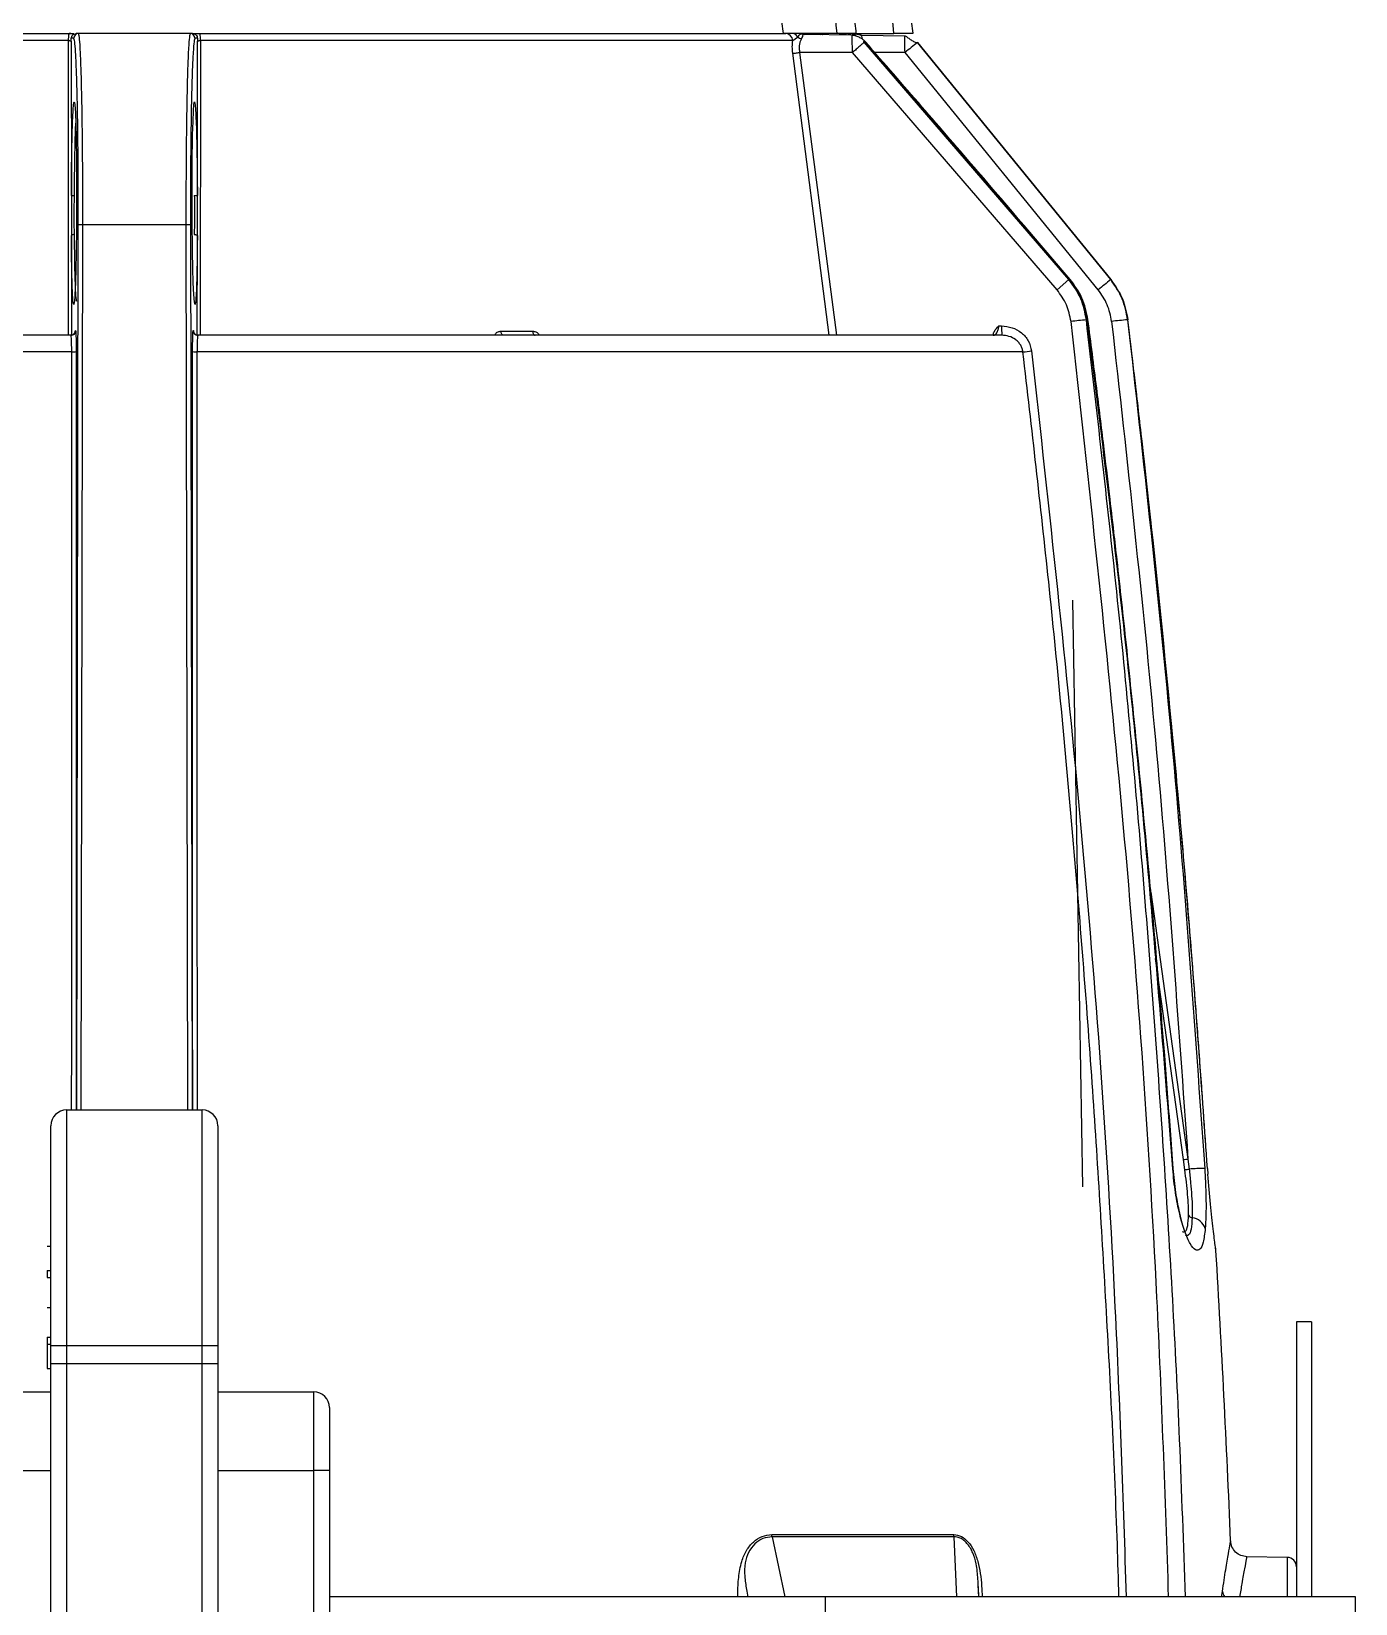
# Model space of a CAD drawing. Extents: x 17.1 to 113.1, y 3.8 to 84.5.
# Drawn here: x 53.63 to 57.85, y 72.86 to 77.86 of the extents above; entities that cross this region are included whole.
import ezdxf

# ---------------------------------------------------------------- set-up
doc = ezdxf.new("R2010")
doc.units = 0
doc.header["$MEASUREMENT"] = 0
doc.layers.add('OBJECT', color=7, linetype='CONTINUOUS')

msp = doc.modelspace()

# ---------------------------------------------------------------- linework, layer by layer
at = {"layer": 'OBJECT'}
for p, q in [((56.0259, 77.8557), (55.7522, 79.9677)), ((51.8936, 77.8557), (53.7673, 77.8557)), ((53.7817, 77.8557), (53.7744, 77.8557)), ((54.1377, 77.8557), (53.7817, 77.8557)), ((54.1451, 77.8557), (54.1377, 77.8557)), ((54.1454, 77.8557), (56.0259, 77.8557)), ((56.1972, 77.8557), (56.0259, 77.8557)), ((56.2496, 77.8504), (56.0936, 77.8531)), ((56.2041, 77.8557), (56.2271, 77.8557)), ((56.245, 77.8557), (56.2514, 77.8557)), ((56.2659, 77.8517), (56.2472, 77.855)), ((56.2609, 77.8557), (56.378, 77.8557)), ((56.2742, 77.85), (56.2658, 77.8518)), ((56.4134, 77.8475), (56.2734, 77.85)), ((53.7496, 77.8338), (51.8637, 77.8338)), ((53.7502, 76.8983), (53.7496, 77.8338)), ((53.7587, 77.8308), (53.7589, 77.8408)), ((53.7587, 77.8308), (53.7591, 77.3409)), ((53.7667, 77.8408), (53.7589, 77.8408)), ((54.1605, 77.8408), (54.1527, 77.8408)), ((54.1604, 77.3409), (54.1607, 77.8308)), ((54.1605, 77.8408), (54.1607, 77.8308)), ((54.1698, 77.8338), (54.1692, 76.8983)), ((56.0558, 77.8338), (54.1698, 77.8338)), ((56.0558, 77.8338), (56.0711, 77.8448)), ((56.9352, 77.0727), (56.2832, 77.828)), ((56.9377, 77.0727), (56.286, 77.8278)), ((56.413, 77.8475), (56.413, 77.8465)), ((56.4135, 77.8475), (56.4134, 77.8475)), ((57.0681, 77.0727), (56.4528, 77.8277)), ((56.4529, 77.8277), (57.0686, 77.0727)), ((56.1722, 76.8957), (56.0559, 77.793)), ((56.2464, 77.7957), (56.0778, 77.7957)), ((56.0778, 77.7957), (56.1946, 76.8957)), ((56.8973, 77.0404), (56.2464, 77.7957)), ((56.4133, 77.7956), (56.3169, 77.7956)), ((57.0284, 77.0406), (56.4133, 77.7956)), ((53.7591, 77.3409), (53.7592, 77.2133)), ((54.1603, 77.2133), (54.1604, 77.3409)), ((53.7592, 77.2133), (53.7594, 76.8961)), ((53.7761, 74.4302), (53.7813, 77.2467)), ((53.7903, 74.4302), (53.7955, 77.2471)), ((54.1239, 77.2471), (53.7955, 77.2471)), ((54.1239, 77.2471), (54.1291, 74.4302)), ((54.1382, 77.2467), (54.1434, 74.4302)), ((54.1601, 76.8961), (54.1603, 77.2133)), ((56.8973, 77.0404), (56.9352, 77.0727)), ((56.9352, 77.0727), (56.9377, 77.0727)), ((57.0686, 77.0727), (57.0681, 77.0727)), ((53.7717, 76.9066), (53.772, 76.9107)), ((53.772, 76.9107), (53.7725, 76.9107)), ((54.1469, 76.9107), (54.1475, 76.9107)), ((55.1273, 76.9089), (55.2278, 76.9089)), ((56.7118, 76.9253), (56.7209, 76.9253)), ((56.9906, 76.945), (56.9936, 76.945)), ((57.1221, 76.945), (57.1229, 76.945)), ((57.123, 76.9451), (57.1229, 76.945)), ((53.7603, 76.8427), (51.1307, 76.8427)), ((56.7888, 76.8427), (54.1591, 76.8427)), ((56.9461, 76.0526), (56.9786, 74.1855)), ((57.1958, 75.1237), (57.3141, 74.2742)), ((57.2996, 74.2724), (57.2105, 74.9126)), ((53.7437, 74.4302), (53.7437, 73.6802)), ((53.7437, 74.4302), (54.1757, 74.4302)), ((54.1757, 73.6802), (54.1757, 74.4302)), ((53.6937, 73.6802), (53.6937, 74.3802)), ((54.2257, 74.3802), (54.2257, 73.6802)), ((57.2656, 74.2432), (57.2564, 74.366)), ((57.2674, 74.2438), (57.2582, 74.3664)), ((57.3041, 74.2403), (57.2996, 74.2724)), ((57.3141, 74.2742), (57.318, 74.2421)), ((57.3762, 74.2445), (57.3774, 74.2258)), ((53.6817, 73.9965), (53.6937, 73.9965)), ((53.6817, 73.9191), (53.6937, 73.9191)), ((53.6817, 73.9191), (53.6817, 73.8969)), ((53.6817, 73.8969), (53.6937, 73.8969)), ((53.6817, 73.8017), (53.6937, 73.8017)), ((57.7077, 73.7557), (57.6597, 73.7557)), ((57.6597, 73.7557), (57.6597, 72.8807)), ((57.7077, 73.7557), (57.7077, 72.8807)), ((53.6817, 73.7072), (53.6937, 73.7072)), ((53.6817, 73.7072), (53.6817, 73.6851)), ((53.6817, 73.6851), (53.6937, 73.6851)), ((53.6937, 73.6802), (53.7437, 73.6802)), ((53.6937, 73.6236), (53.6937, 73.6802)), ((53.7437, 73.6802), (54.1757, 73.6802)), ((53.7437, 73.6802), (53.7437, 73.6236)), ((54.1757, 73.6236), (54.1757, 73.6802)), ((54.1757, 73.6802), (54.2257, 73.6802)), ((54.2257, 73.6802), (54.2257, 73.6236)), ((53.6817, 73.6075), (53.6937, 73.6075)), ((53.6937, 73.6236), (53.7437, 73.6236)), ((53.6937, 71.5185), (53.6937, 73.6236)), ((53.7437, 73.6236), (53.7437, 71.4469)), ((53.7437, 73.6236), (54.1757, 73.6236)), ((54.1757, 71.4469), (54.1757, 73.6236)), ((54.1757, 73.6236), (54.2257, 73.6236)), ((54.2257, 73.6236), (54.2257, 71.5185)), ((53.3887, 73.5332), (53.6937, 73.5332)), ((54.2257, 73.5332), (54.5307, 73.5332)), ((54.5307, 73.2832), (54.5307, 73.5332)), ((54.5807, 73.4832), (54.5807, 73.2832)), ((53.3887, 73.2832), (53.6937, 73.2832)), ((54.2257, 73.2832), (54.5307, 73.2832)), ((54.5307, 71.4469), (54.5307, 73.2832)), ((54.5807, 73.2832), (54.5307, 73.2832)), ((54.5807, 73.2832), (54.5807, 71.4)), ((55.9899, 73.0722), (56.0303, 72.8807)), ((56.5692, 73.0722), (56.5686, 73.0793)), ((56.5692, 73.0722), (56.5769, 72.8807)), ((57.6303, 73.0063), (57.5016, 73.0085)), ((57.6303, 73.0063), (57.6303, 72.8807)), ((56.6481, 72.8807), (56.6465, 72.9176)), ((57.4205, 72.8807), (57.4239, 72.8983)), ((56.1597, 72.8807), (54.5807, 72.8807)), ((56.1597, 71.6307), (56.1597, 72.8807)), ((57.8477, 72.8807), (56.1597, 72.8807)), ((57.8477, 71.6307), (57.8477, 72.8807))]:
    msp.add_line(p, q, dxfattribs=at)
at = {"layer": 'OBJECT', "flags": 128}
for points in [[(56.286, 77.8278), (56.2877, 77.8292), (56.2877, 77.8293)], [(56.4527, 77.8276), (56.4529, 77.8277), (56.4529, 77.8277)], [(54.1529, 76.9933), (54.151, 77.0013), (54.1491, 77.0251), (54.1474, 77.0625), (54.1461, 77.1095), (54.145, 77.1616), (54.1438, 77.2657), (54.1436, 77.3552), (54.1439, 77.4417), (54.1453, 77.5341), (54.1464, 77.5761), (54.1478, 77.6099), (54.1495, 77.6317), (54.1514, 77.6382), (54.1514, 77.6382)], [(53.7691, 77.2165), (53.7672, 77.2164), (53.7654, 77.2162), (53.7637, 77.2159), (53.7622, 77.2155), (53.7609, 77.215), (53.76, 77.2145), (53.7594, 77.2139), (53.7592, 77.2133)], [(54.1503, 77.2165), (54.1522, 77.2164), (54.1541, 77.2162), (54.1558, 77.2159), (54.1573, 77.2155), (54.1585, 77.215), (54.1595, 77.2145), (54.1601, 77.2139), (54.1603, 77.2133)], [(56.9377, 77.0727), (56.9388, 77.0737), (56.9387, 77.0736)], [(57.0683, 77.0725), (57.0684, 77.0726), (57.0686, 77.0727)], [(55.1344, 76.8957), (55.1331, 76.896), (55.1318, 76.8967), (55.1307, 76.8979), (55.1296, 76.8995), (55.1287, 76.9015), (55.128, 76.9038), (55.1275, 76.9063), (55.1273, 76.9089)], [(55.2278, 76.9089), (55.2281, 76.9063), (55.2286, 76.9038), (55.2294, 76.9015), (55.2303, 76.8995), (55.2315, 76.8979), (55.2328, 76.8967), (55.2341, 76.896), (55.2355, 76.8957)], [(56.9936, 76.945), (56.9958, 76.9454), (56.9958, 76.9455)], [(57.2564, 74.366), (57.2581, 74.3663), (57.2582, 74.3665)], [(57.2656, 74.2432), (57.2673, 74.2436), (57.2674, 74.2438)], [(57.3762, 74.2445), (57.3761, 74.2446), (57.376, 74.2446)], [(57.3772, 74.2267), (57.3773, 74.2266), (57.3774, 74.2258)]]:
    msp.add_lwpolyline(points, dxfattribs=at)
at = {"layer": 'OBJECT'}
for centre, radius, start, end in [((53.8093, 77.8388), 0.0599, 163.5438, 184.7803), ((53.7817, 77.8407), 0.015, 90.0094, 179.8658), ((54.1377, 77.8407), 0.015, 0.1342, 89.9906), ((54.1102, 77.8388), 0.0599, 355.2197, 16.4562), ((56.0323, 77.8322), 0.0235, 3.7598, 87.3745), ((56.0563, 77.8404), 0.0154, 16.2875, 82.8344), ((56.0891, 77.8308), 0.025, 71.7293, 89.9963), ((56.0947, 77.8338), 0.0219, 60.5815, 89.8834), ((56.1521, 77.841), 0.0147, 90.0556, 130.1737), ((56.1597, 77.8409), 0.0148, 90.0329, 130.8435), ((56.1599, 77.8407), 0.015, 91.6268, 130.6009), ((56.2271, 77.8313), 0.0245, 51.894, 89.9508), ((56.2417, 77.8363), 0.0194, 37.9536, 88.3661), ((56.2576, 77.8307), 0.025, 50.9144, 90), ((56.0898, 77.8724), 0.0333, 235.9003, 259.2012), ((60.4352, 72.8837), 6.3484, 128.85122, 129.31111), ((53.7668, 77.3748), 0.0348, 257.1145, 273.6921), ((54.1526, 77.3748), 0.0348, 266.3079, 282.8855), ((53.7919, 77.1041), 0.143, 88.5708, 94.2802), ((54.1275, 77.1041), 0.143, 85.7198, 91.4292), ((60.8379, 72.3768), 6.0219, 128.75676, 129.24243), ((53.7575, 76.9107), 0.015, 270.0094, 359.8647), ((54.1619, 76.9107), 0.015, 180.1353, 269.9906), ((57.1427, 76.918), 0.4219, 179.0057, 183.0232), ((57.1741, 75.0816), 1.8723, 95.6267, 97.129), ((57.2044, 75.9045), 1.0437, 94.5225, 97.3346), ((53.7635, 76.8753), 0.0328, 264.5043, 289.3796), ((54.156, 76.8753), 0.0328, 250.6204, 275.4957), ((56.6774, 77.971), 1.1338, 275.6388, 277.0377), ((53.7437, 74.3802), 0.05, 90, 180), ((54.1757, 74.3802), 0.05, 0, 90), ((57.2668, 74.5921), 0.3214, 275.862, 278.4629), ((57.2633, 74.6143), 0.3762, 276.2276, 278.368), ((57.3883, 73.2962), 0.9485, 91.2658, 94.2479), ((57.3286, 74.1007), 0.0137, 201.5178, 265.6442), ((57.3225, 74.0387), 0.0486, 16.7645, 84.0448), ((6.8337, 70.9557), 50.66, 2.37923, 3.42528), ((54.5307, 73.4832), 0.05, 0, 90), ((57.6297, 72.9763), 0.03, 0, 89), ((57.4628, 72.9042), 0.0394, 188.6674, 216.6022)]:
    msp.add_arc(centre, radius, start, end, dxfattribs=at)
for points, knots in [([(56.378, 77.8557), (56.3479, 78.148), (56.2941, 78.6698), (56.2384, 79.1914), (56.214, 79.4209)], [0, 0, 0, 0, 0.56001, 1, 1, 1, 1]), ([(56.1972, 77.8557), (56.168, 78.14), (56.116, 78.6476), (56.0621, 79.1549), (56.0384, 79.3782)], [0, 0, 0, 0, 0.560011, 1, 1, 1, 1]), ([(56.3476, 78.5949), (56.3476, 78.5942), (56.3645, 78.4566), (56.3918, 78.2342), (56.4216, 77.9914), (56.4347, 77.8849), (56.4374, 77.8632), (56.4375, 77.8627)], [0, 0, 0, 0, 0.002739, 0.563971, 0.910975, 0.997725, 1, 1, 1, 1]), ([(56.1736, 78.5389), (56.1737, 78.5383), (56.1883, 78.4193), (56.2132, 78.2156), (56.2408, 77.9914), (56.2539, 77.8849), (56.2566, 77.8632), (56.2566, 77.8627)], [0, 0, 0, 0, 0.002912, 0.527889, 0.903607, 0.997536, 1, 1, 1, 1]), ([(51.8861, 77.8557), (51.9307, 77.8557), (52.021, 77.8557), (52.1984, 77.8557), (52.4062, 77.8557), (52.6434, 77.8557), (52.9032, 77.8557), (53.1791, 77.8557), (53.4631, 77.8557), (53.6564, 77.8557), (53.7519, 77.8557)], [0, 0, 0, 0, 0.12133, 0.245753, 0.372325, 0.5, 0.627675, 0.754248, 0.87867, 1, 1, 1, 1]), ([(53.7668, 77.8547), (53.7666, 77.8548), (53.7657, 77.8551), (53.7628, 77.8554), (53.758, 77.8557), (53.754, 77.8557), (53.7519, 77.8557)], [0, 0, 0, 0, 0.072169, 0.357165, 0.667611, 1, 1, 1, 1]), ([(53.7589, 77.8408), (53.7592, 77.8428), (53.7598, 77.8468), (53.7633, 77.8515), (53.7682, 77.855), (53.7721, 77.8555), (53.7744, 77.8557)], [0, 0, 0, 0, 0.249586, 0.499415, 0.704783, 1, 1, 1, 1]), ([(53.7955, 77.2471), (53.7955, 77.2875), (53.7956, 77.3682), (53.7949, 77.4837), (53.7937, 77.5896), (53.792, 77.6817), (53.7898, 77.7574), (53.7874, 77.8128), (53.7846, 77.8488), (53.7827, 77.8534), (53.7817, 77.8557)], [0, 0, 0, 0, 0.125536, 0.250752, 0.375675, 0.500324, 0.624651, 0.75007, 0.872262, 1, 1, 1, 1]), ([(54.1377, 77.8557), (54.1367, 77.8534), (54.1348, 77.8488), (54.1321, 77.8126), (54.1296, 77.7571), (54.1275, 77.6813), (54.1258, 77.5892), (54.1246, 77.4834), (54.1239, 77.368), (54.1239, 77.2874), (54.1239, 77.2471)], [0, 0, 0, 0, 0.128141, 0.25071, 0.37607, 0.500341, 0.624825, 0.749582, 0.874632, 1, 1, 1, 1]), ([(54.1451, 77.8557), (54.1474, 77.8555), (54.1513, 77.855), (54.1562, 77.8515), (54.1597, 77.8468), (54.1603, 77.8428), (54.1605, 77.8408)], [0, 0, 0, 0, 0.2952375, 0.5005577, 0.7503958, 1, 1, 1, 1]), ([(54.168, 77.8554), (54.1662, 77.8554), (54.1628, 77.8554), (54.1582, 77.8553), (54.1545, 77.8552), (54.1516, 77.855), (54.1499, 77.8547), (54.149, 77.8544), (54.149, 77.8541), (54.149, 77.854)], [0, 0, 0, 0, 0.192313, 0.372067, 0.538749, 0.692208, 0.832378, 0.962157, 1, 1, 1, 1]), ([(54.152, 77.8557), (54.1539, 77.8557), (54.1587, 77.8557), (54.1643, 77.8557), (54.1676, 77.8557)], [0, 0, 0, 0, 0.417317, 1, 1, 1, 1]), ([(54.1676, 77.8557), (54.263, 77.8557), (54.4564, 77.8557), (54.7403, 77.8557), (55.0162, 77.8557), (55.2761, 77.8557), (55.5133, 77.8557), (55.7211, 77.8557), (55.8985, 77.8557), (55.9888, 77.8557), (56.0334, 77.8557)], [0, 0, 0, 0, 0.12133, 0.245752, 0.372325, 0.5, 0.627675, 0.754247, 0.87867, 1, 1, 1, 1]), ([(56.0711, 77.8448), (56.073, 77.8471), (56.0764, 77.8512), (56.0809, 77.8542), (56.0863, 77.8555), (56.0909, 77.8534), (56.0921, 77.8529)], [0, 0, 0, 0, 0.267191, 0.480523, 0.863716, 1, 1, 1, 1]), ([(56.0936, 77.8529), (56.0923, 77.853), (56.0887, 77.8532), (56.0878, 77.8511), (56.087, 77.8466), (56.0847, 77.8419), (56.0836, 77.8396)], [0, 0, 0, 0, 0.145388, 0.429721, 0.714567, 1, 1, 1, 1]), ([(56.1003, 77.853), (56.1001, 77.8531), (56.0989, 77.8538), (56.0977, 77.8542), (56.0968, 77.8545)], [0, 0, 0, 0, 0.2140655, 1, 1, 1, 1]), ([(56.2575, 77.8557), (56.2568, 77.8557), (56.2555, 77.8557), (56.2452, 77.8557), (56.2301, 77.8557), (56.2131, 77.8557), (56.2018, 77.8557), (56.1972, 77.8557)], [0, 0, 0, 0, 0.212706, 0.425419, 0.638709, 0.853371, 1, 1, 1, 1]), ([(56.2464, 77.7957), (56.2464, 77.7957), (56.2464, 77.7957), (56.2464, 77.7959), (56.2463, 77.7964), (56.2463, 77.7982), (56.246, 77.8052), (56.2455, 77.8187), (56.2448, 77.8356), (56.2447, 77.847), (56.2448, 77.8519), (56.245, 77.8505), (56.245, 77.8505)], [0, 0, 0, 0, 0.0005848, 0.0016321, 0.0051281, 0.0177092, 0.0652155, 0.2490701, 0.4991134, 0.7483755, 0.9995494, 1, 1, 1, 1]), ([(56.2877, 77.8293), (56.2853, 77.8317), (56.2802, 77.8366), (56.2714, 77.8421), (56.2638, 77.8458), (56.2552, 77.8493), (56.2491, 77.85), (56.2449, 77.8505)], [0, 0, 0, 0, 0.215617, 0.447235, 0.571796, 0.704529, 1, 1, 1, 1]), ([(56.245, 77.8557), (56.2479, 77.8557), (56.2512, 77.8556), (56.2541, 77.8538), (56.2545, 77.8535)], [0, 0, 0, 0, 0.8551695, 1, 1, 1, 1]), ([(56.2566, 77.8627), (56.2568, 77.8614), (56.2571, 77.8591), (56.2574, 77.8568), (56.2575, 77.8557)], [0, 0, 0, 0, 0.5599937, 1, 1, 1, 1]), ([(56.2742, 77.85), (56.2739, 77.8498), (56.2732, 77.8495), (56.2753, 77.8467), (56.2758, 77.842), (56.2761, 77.8388)], [0, 0, 0, 0, 0.24941, 0.500739, 1, 1, 1, 1]), ([(56.4383, 77.8557), (56.4377, 77.8557), (56.4363, 77.8557), (56.4261, 77.8557), (56.4109, 77.8557), (56.3939, 77.8557), (56.3826, 77.8557), (56.378, 77.8557)], [0, 0, 0, 0, 0.212706, 0.425418, 0.638708, 0.85337, 1, 1, 1, 1]), ([(56.4375, 77.8627), (56.4376, 77.8614), (56.4379, 77.8591), (56.4382, 77.8568), (56.4383, 77.8557)], [0, 0, 0, 0, 0.560015, 1, 1, 1, 1]), ([(53.7496, 77.8338), (53.7508, 77.8337), (53.7533, 77.8336), (53.7562, 77.8328), (53.7582, 77.8319), (53.7586, 77.8312), (53.7587, 77.8308)], [0, 0, 0, 0, 0.241266, 0.487209, 0.741146, 1, 1, 1, 1]), ([(53.7813, 77.2467), (53.7813, 77.2862), (53.7813, 77.3649), (53.7806, 77.4777), (53.7793, 77.5809), (53.7776, 77.6712), (53.7753, 77.745), (53.7727, 77.7994), (53.7698, 77.8342), (53.7678, 77.8386), (53.7667, 77.8408)], [0, 0, 0, 0, 0.125719, 0.250525, 0.375694, 0.500217, 0.625479, 0.750016, 0.875168, 1, 1, 1, 1]), ([(54.1527, 77.8408), (54.1517, 77.8386), (54.1496, 77.8342), (54.1467, 77.7991), (54.1441, 77.7446), (54.1419, 77.6706), (54.1401, 77.5804), (54.1389, 77.4769), (54.1381, 77.3645), (54.1382, 77.2859), (54.1382, 77.2467)], [0, 0, 0, 0, 0.125666, 0.250539, 0.37567, 0.500227, 0.625486, 0.75002, 0.875177, 1, 1, 1, 1]), ([(54.1607, 77.8308), (54.1609, 77.8312), (54.1612, 77.8319), (54.1632, 77.8328), (54.1662, 77.8336), (54.1686, 77.8337), (54.1698, 77.8338)], [0, 0, 0, 0, 0.2577346, 0.5124762, 0.7590317, 1, 1, 1, 1]), ([(56.0559, 77.793), (56.0552, 77.8002), (56.0538, 77.8145), (56.0551, 77.8273), (56.0558, 77.8338)], [0, 0, 0, 0, 0.499406, 1, 1, 1, 1]), ([(56.0836, 77.8396), (56.0821, 77.8368), (56.0792, 77.8313), (56.0768, 77.8205), (56.076, 77.8085), (56.0772, 77.8), (56.0778, 77.7957)], [0, 0, 0, 0, 0.258471, 0.498713, 0.749506, 1, 1, 1, 1]), ([(56.2832, 77.828), (56.2817, 77.8266), (56.2785, 77.8239), (56.2696, 77.8161), (56.2586, 77.8064), (56.2504, 77.7992), (56.2464, 77.7957)], [0, 0, 0, 0, 0.243823, 0.5, 0.756179, 1, 1, 1, 1]), ([(56.2832, 77.828), (56.2828, 77.8284), (56.2823, 77.829), (56.2819, 77.8297), (56.2816, 77.8302), (56.2815, 77.8307), (56.2815, 77.8309), (56.2818, 77.8311), (56.2822, 77.831), (56.2829, 77.8306), (56.284, 77.8298), (56.285, 77.8289), (56.2857, 77.8281), (56.286, 77.8278)], [0, 0, 0, 0, 0.133104, 0.191567, 0.248259, 0.311452, 0.370761, 0.432305, 0.501531, 0.620748, 0.7521, 0.8756, 1, 1, 1, 1]), ([(56.9387, 77.0736), (56.8412, 77.1881), (56.6256, 77.4412), (56.4073, 77.692), (56.2877, 77.8293)], [0, 0, 0, 0, 0.4524511, 1, 1, 1, 1]), ([(56.4508, 77.8261), (56.4495, 77.8265), (56.4469, 77.8273), (56.4416, 77.8297), (56.4361, 77.8327), (56.4307, 77.8362), (56.4256, 77.8401), (56.421, 77.8438), (56.4167, 77.8469), (56.4143, 77.8473), (56.413, 77.8475)], [0, 0, 0, 0, 0.1129582, 0.2178646, 0.3179946, 0.4198062, 0.5312766, 0.6616375, 0.8169536, 1, 1, 1, 1]), ([(56.4133, 77.7956), (56.4132, 77.7996), (56.4132, 77.8075), (56.4132, 77.8185), (56.4131, 77.8278), (56.4131, 77.8376), (56.413, 77.8458), (56.413, 77.847), (56.413, 77.8475)], [0, 0, 0, 0, 0.147789, 0.28914, 0.42404, 0.552485, 0.789019, 1, 1, 1, 1]), ([(56.4528, 77.8277), (56.4528, 77.8278), (56.4527, 77.8279), (56.4527, 77.828), (56.4526, 77.828), (56.4526, 77.828), (56.4526, 77.8281), (56.4526, 77.8281), (56.4526, 77.8281), (56.4526, 77.8281), (56.4527, 77.828), (56.4527, 77.828), (56.4528, 77.8279), (56.4529, 77.8278), (56.4529, 77.8277)], [0, 0, 0, 0, 0.156108, 0.22009, 0.277027, 0.329475, 0.381608, 0.436318, 0.497329, 0.61508, 0.669958, 0.725281, 0.84818, 1, 1, 1, 1]), ([(56.0559, 77.793), (56.057, 77.7932), (56.0593, 77.7934), (56.0647, 77.794), (56.071, 77.7948), (56.0756, 77.7954), (56.0778, 77.7957)], [0, 0, 0, 0, 0.245198, 0.500042, 0.75487, 1, 1, 1, 1]), ([(53.7591, 77.3409), (53.7593, 77.3706), (53.7597, 77.437), (53.7611, 77.5145), (53.7628, 77.571), (53.7644, 77.6076), (53.7662, 77.632), (53.7682, 77.6411), (53.7701, 77.6334), (53.7718, 77.6101), (53.7732, 77.5746), (53.7746, 77.5192), (53.7757, 77.4425), (53.7758, 77.3764), (53.7759, 77.3467)], [0, 0, 0, 0, 0.094074, 0.210093, 0.27667, 0.34806, 0.423062, 0.50001, 0.576957, 0.651956, 0.723342, 0.789916, 0.905928, 1, 1, 1, 1]), ([(54.1514, 77.6382), (54.152, 77.6361), (54.1533, 77.6319), (54.1551, 77.6063), (54.1567, 77.5699), (54.1583, 77.5136), (54.1597, 77.4366), (54.1602, 77.3705), (54.1604, 77.3409)], [0, 0, 0, 0, 0.1532443, 0.3027118, 0.445155, 0.5782131, 0.8107425, 1, 1, 1, 1]), ([(53.7691, 77.3401), (53.7693, 77.3769), (53.7699, 77.4534), (53.7716, 77.5306), (53.7729, 77.5623), (53.7732, 77.5704)], [0, 0, 0, 0, 0.408076, 0.848277, 1, 1, 1, 1]), ([(53.7759, 77.3467), (53.7758, 77.3168), (53.7757, 77.2503), (53.7746, 77.1668), (53.7733, 77.1018), (53.7719, 77.0562), (53.7702, 77.0203), (53.7684, 76.9977), (53.7665, 76.9907), (53.7647, 76.9991), (53.7631, 77.0209), (53.7614, 77.0615), (53.7599, 77.1246), (53.7594, 77.1858), (53.7592, 77.2133)], [0, 0, 0, 0, 0.095179, 0.211682, 0.27816, 0.349213, 0.423683, 0.499986, 0.576292, 0.650765, 0.721823, 0.788306, 0.904817, 1, 1, 1, 1]), ([(53.7691, 77.2165), (53.7685, 77.2367), (53.7675, 77.267), (53.7682, 77.305), (53.7688, 77.3258), (53.769, 77.3362), (53.7691, 77.3401)], [0, 0, 0, 0, 0.500944, 0.749949, 0.907607, 1, 1, 1, 1]), ([(54.1504, 77.3401), (54.151, 77.3192), (54.152, 77.2878), (54.1512, 77.2504), (54.1505, 77.2301), (54.1504, 77.2201), (54.1503, 77.2165)], [0, 0, 0, 0, 0.498348, 0.748841, 0.907486, 1, 1, 1, 1]), ([(53.7766, 77.0032), (53.7756, 77.0069), (53.7739, 77.0134), (53.7716, 77.0616), (53.77, 77.1276), (53.7694, 77.1875), (53.7691, 77.2165)], [0, 0, 0, 0, 0.28003, 0.500009, 0.757775, 1, 1, 1, 1]), ([(54.1603, 77.2133), (54.1601, 77.1857), (54.1595, 77.1242), (54.158, 77.0607), (54.1563, 77.0203), (54.1547, 76.9978), (54.1535, 76.9948), (54.1529, 76.9933)], [0, 0, 0, 0, 0.223508, 0.498122, 0.65526, 0.823483, 1, 1, 1, 1]), ([(56.9906, 76.945), (56.9861, 76.9679), (56.9769, 77.0146), (56.9492, 77.0532), (56.9352, 77.0727)], [0, 0, 0, 0, 0.493197, 1, 1, 1, 1]), ([(56.9936, 76.945), (56.989, 76.9678), (56.9796, 77.0144), (56.9518, 77.0531), (56.9377, 77.0727)], [0, 0, 0, 0, 0.490951, 1, 1, 1, 1]), ([(56.9958, 76.9455), (56.9909, 76.9691), (56.9812, 77.0159), (56.9528, 77.0545), (56.9387, 77.0736)], [0, 0, 0, 0, 0.502857, 1, 1, 1, 1]), ([(57.1221, 76.945), (57.1177, 76.968), (57.1088, 77.0144), (57.0817, 77.0532), (57.0681, 77.0727)], [0, 0, 0, 0, 0.496594, 1, 1, 1, 1]), ([(57.0686, 77.0727), (57.0825, 77.0529), (57.1095, 77.0141), (57.1185, 76.9676), (57.1229, 76.945)], [0, 0, 0, 0, 0.511471, 1, 1, 1, 1]), ([(56.9418, 76.9395), (56.9381, 76.9579), (56.9307, 76.9948), (56.9084, 77.0252), (56.8973, 77.0404)], [0, 0, 0, 0, 0.498504, 1, 1, 1, 1]), ([(57.0711, 76.9397), (57.0676, 76.9579), (57.0606, 76.9946), (57.0391, 77.0252), (57.0284, 77.0406)], [0, 0, 0, 0, 0.498431, 1, 1, 1, 1]), ([(53.7569, 76.8957), (53.7581, 76.8958), (53.7605, 76.896), (53.7642, 76.8974), (53.7672, 76.8996), (53.7695, 76.9024), (53.7714, 76.9059), (53.7717, 76.9088), (53.772, 76.9107)], [0, 0, 0, 0, 0.162328, 0.299898, 0.500021, 0.632314, 0.759872, 1, 1, 1, 1]), ([(53.772, 76.9107), (53.7717, 76.9085), (53.7712, 76.9037), (53.7684, 76.9004), (53.767, 76.8987)], [0, 0, 0, 0, 0.471242, 1, 1, 1, 1]), ([(53.7725, 76.9107), (53.7728, 76.9097), (53.7732, 76.9078), (53.7738, 76.8929), (53.7742, 76.8712), (53.7743, 76.8534), (53.7743, 76.8444)], [0, 0, 0, 0, 0.250273, 0.50013, 0.750038, 1, 1, 1, 1]), ([(54.1451, 76.8444), (54.1452, 76.8534), (54.1452, 76.8713), (54.1456, 76.8929), (54.1462, 76.9078), (54.1467, 76.9097), (54.1469, 76.9107)], [0, 0, 0, 0, 0.250228, 0.500086, 0.750006, 1, 1, 1, 1]), ([(54.1475, 76.9107), (54.1477, 76.9088), (54.148, 76.9059), (54.1499, 76.9024), (54.1522, 76.8996), (54.1553, 76.8974), (54.159, 76.896), (54.1613, 76.8958), (54.1626, 76.8957)], [0, 0, 0, 0, 0.23989, 0.367317, 0.499483, 0.699788, 0.8375, 1, 1, 1, 1]), ([(54.1523, 76.8983), (54.152, 76.8987), (54.1507, 76.9004), (54.1483, 76.9044), (54.1478, 76.9085), (54.1475, 76.9107)], [0, 0, 0, 0, 0.103024, 0.527661, 1, 1, 1, 1]), ([(55.1069, 76.8957), (55.1077, 76.8973), (55.11, 76.9022), (55.1173, 76.9075), (55.1239, 76.9084), (55.1273, 76.9089)], [0, 0, 0, 0, 0.195054, 0.596529, 1, 1, 1, 1]), ([(55.2278, 76.9089), (55.2311, 76.9084), (55.2376, 76.9075), (55.2453, 76.9022), (55.2481, 76.8973), (55.249, 76.8957)], [0, 0, 0, 0, 0.402368, 0.804444, 1, 1, 1, 1]), ([(56.694, 76.9026), (56.6939, 76.902), (56.6935, 76.8998), (56.694, 76.899), (56.6943, 76.8985)], [0, 0, 0, 0, 0.2921, 1, 1, 1, 1]), ([(56.694, 76.8957), (56.6961, 76.8961), (56.7003, 76.8969), (56.7051, 76.9021), (56.7083, 76.9081), (56.7101, 76.9136), (56.7113, 76.9194), (56.7116, 76.9234), (56.7118, 76.9253)], [0, 0, 0, 0, 0.250064, 0.499105, 0.634955, 0.762997, 0.884268, 1, 1, 1, 1]), ([(56.6947, 76.9023), (56.6957, 76.9042), (56.7, 76.9128), (56.7066, 76.9198), (56.7118, 76.9253)], [0, 0, 0, 0, 0.2272509, 1, 1, 1, 1]), ([(56.7209, 76.9253), (56.7322, 76.9242), (56.7549, 76.9221), (56.7849, 76.905), (56.8082, 76.879), (56.8136, 76.8569), (56.8163, 76.8458)], [0, 0, 0, 0, 0.250172, 0.500067, 0.749913, 1, 1, 1, 1]), ([(57.2526, 72.8807), (57.2418, 73.1983), (57.2131, 74.0357), (57.1132, 75.3899), (56.9989, 76.4232), (56.9418, 76.9395)], [0, 0, 0, 0, 0.2340899, 0.6172953, 1, 1, 1, 1]), ([(57.3059, 72.8807), (57.3003, 73.0476), (57.2846, 73.5121), (57.2403, 74.2782), (57.1741, 75.178), (57.0919, 76.0688), (57.0239, 76.6568), (56.9906, 76.945)], [0, 0, 0, 0, 0.122834, 0.341899, 0.564511, 0.786623, 1, 1, 1, 1]), ([(57.2564, 74.366), (57.2321, 74.669), (57.1848, 75.2591), (57.0963, 76.1188), (57.0272, 76.6748), (56.9936, 76.945)], [0, 0, 0, 0, 0.351668, 0.685, 1, 1, 1, 1]), ([(57.2582, 74.3665), (57.2522, 74.4455), (57.2414, 74.5872), (57.2261, 74.7754), (57.2137, 74.9219), (57.203, 75.0437), (57.1825, 75.2726), (57.1547, 75.5619), (57.1192, 75.9032), (57.0954, 76.1205), (57.0772, 76.2801), (57.0632, 76.4005), (57.045, 76.5533), (57.0223, 76.7386), (57.0051, 76.8729), (56.9958, 76.9455)], [0, 0, 0, 0, 0.091688, 0.164513, 0.21848, 0.261781, 0.305976, 0.484375, 0.598107, 0.70305, 0.737316, 0.783983, 0.843317, 0.915321, 1, 1, 1, 1]), ([(57.0711, 76.9397), (57.1205, 76.4962), (57.2193, 75.6093), (57.2825, 74.7192), (57.3141, 74.2742)], [0, 0, 0, 0, 0.500069, 1, 1, 1, 1]), ([(57.1221, 76.945), (57.1718, 76.4987), (57.2718, 75.6002), (57.3353, 74.6984), (57.3673, 74.2445)], [0, 0, 0, 0, 0.49662, 1, 1, 1, 1]), ([(57.3762, 74.2445), (57.3589, 74.4884), (57.3253, 74.9639), (57.2633, 75.6577), (57.197, 76.3141), (57.1471, 76.7387), (57.1229, 76.945)], [0, 0, 0, 0, 0.27038, 0.527173, 0.77038, 1, 1, 1, 1]), ([(53.7575, 76.8957), (53.6675, 76.8957), (53.4861, 76.8957), (53.2163, 76.8957), (52.9484, 76.8957), (52.6861, 76.8957), (52.433, 76.8957), (52.1936, 76.8957), (51.9711, 76.8957), (51.7683, 76.8957), (51.5881, 76.8957), (51.4324, 76.8957), (51.3, 76.8957), (51.2318, 76.8957), (51.198, 76.8957)], [0, 0, 0, 0, 0.0803207, 0.16194, 0.244772, 0.3293776, 0.4144874, 0.5, 0.5855181, 0.670628, 0.755228, 0.8380655, 0.919682, 1, 1, 1, 1]), ([(53.7603, 76.8427), (53.7603, 76.8497), (53.7601, 76.864), (53.7596, 76.8808), (53.7588, 76.8903), (53.7582, 76.895), (53.7578, 76.8955), (53.7575, 76.8957)], [0, 0, 0, 0, 0.243058, 0.499191, 0.717444, 0.850776, 1, 1, 1, 1]), ([(54.1619, 76.8957), (54.1617, 76.8955), (54.1613, 76.895), (54.1606, 76.8903), (54.1599, 76.8808), (54.1593, 76.864), (54.1592, 76.8497), (54.1591, 76.8427)], [0, 0, 0, 0, 0.149147, 0.282418, 0.50059, 0.756831, 1, 1, 1, 1]), ([(56.7214, 76.8957), (56.6876, 76.8957), (56.6194, 76.8957), (56.487, 76.8957), (56.3313, 76.8957), (56.1511, 76.8957), (55.9484, 76.8957), (55.7259, 76.8957), (55.4865, 76.8957), (55.2334, 76.8957), (54.971, 76.8957), (54.7031, 76.8957), (54.4334, 76.8957), (54.2519, 76.8957), (54.1619, 76.8957)], [0, 0, 0, 0, 0.080321, 0.16194, 0.244772, 0.329378, 0.414487, 0.5, 0.585518, 0.670628, 0.755228, 0.838065, 0.919682, 1, 1, 1, 1]), ([(56.7888, 76.8427), (56.7881, 76.8463), (56.7867, 76.8537), (56.7817, 76.8642), (56.7745, 76.8739), (56.7626, 76.8845), (56.7446, 76.8938), (56.7292, 76.8951), (56.7214, 76.8957)], [0, 0, 0, 0, 0.1169065, 0.238658, 0.3663335, 0.5008519, 0.7502482, 1, 1, 1, 1]), ([(57.3705, 74.3212), (57.3666, 74.3784), (57.3582, 74.5013), (57.3455, 74.6728), (57.3338, 74.8261), (57.3236, 74.9537), (57.304, 75.1933), (57.2773, 75.4962), (57.243, 75.8536), (57.2198, 76.0811), (57.2021, 76.2483), (57.1885, 76.3744), (57.1708, 76.5344), (57.1508, 76.7096), (57.1362, 76.8315), (57.1293, 76.8887)], [0, 0, 0, 0, 0.0667, 0.143295, 0.200055, 0.245598, 0.29208, 0.479715, 0.599336, 0.709711, 0.745752, 0.794836, 0.857243, 0.932974, 1, 1, 1, 1]), ([(53.76, 74.4302), (53.7602, 74.6909), (53.7606, 75.2291), (53.7606, 76.0334), (53.7604, 76.5764), (53.7603, 76.8427)], [0, 0, 0, 0, 0.3235563, 0.6681559, 1, 1, 1, 1]), ([(53.7743, 76.8444), (53.7745, 76.3556), (53.7748, 75.5523), (53.7742, 74.7459), (53.774, 74.4302)], [0, 0, 0, 0, 0.608525, 1, 1, 1, 1]), ([(54.1455, 74.4302), (54.1452, 74.746), (54.1446, 75.5524), (54.1449, 76.3556), (54.1451, 76.8444)], [0, 0, 0, 0, 0.3915411, 1, 1, 1, 1]), ([(54.1591, 76.8427), (54.159, 76.6102), (54.1588, 76.1372), (54.1589, 75.4147), (54.1591, 74.843), (54.1594, 74.512), (54.1594, 74.4302)], [0, 0, 0, 0, 0.289753, 0.589278, 0.898578, 1, 1, 1, 1]), ([(57.0944, 72.8807), (57.0928, 72.9365), (57.0836, 73.2466), (57.0549, 73.8075), (57.0074, 74.5752), (56.9462, 75.3419), (56.8741, 76.102), (56.8169, 76.5988), (56.7888, 76.8427)], [0, 0, 0, 0, 0.042071, 0.234186, 0.423825, 0.622605, 0.814662, 1, 1, 1, 1]), ([(56.8163, 76.8458), (56.8717, 76.3399), (56.9827, 75.3274), (57.0794, 74.0045), (57.1071, 73.1879), (57.1175, 72.8807)], [0, 0, 0, 0, 0.383775, 0.768218, 1, 1, 1, 1]), ([(57.3691, 74.0527), (57.3672, 74.037), (57.3634, 74.0056), (57.3526, 73.9836), (57.3384, 73.9819), (57.3217, 74.0018), (57.304, 74.0411), (57.2874, 74.0971), (57.2733, 74.166), (57.2682, 74.2174), (57.2656, 74.2432)], [0, 0, 0, 0, 0.124845, 0.24983, 0.374893, 0.499993, 0.625063, 0.749967, 0.874601, 1, 1, 1, 1]), ([(57.2951, 74.0747), (57.292, 74.0864), (57.2852, 74.1124), (57.2745, 74.1699), (57.2699, 74.218), (57.2674, 74.2438)], [0, 0, 0, 0, 0.272966, 0.610723, 1, 1, 1, 1]), ([(57.3159, 74.0957), (57.3158, 74.1055), (57.3157, 74.1252), (57.3132, 74.1611), (57.3095, 74.1999), (57.3059, 74.2268), (57.3041, 74.2403)], [0, 0, 0, 0, 0.249435, 0.499655, 0.748628, 1, 1, 1, 1]), ([(57.318, 74.2421), (57.3197, 74.2276), (57.3229, 74.1986), (57.3261, 74.157), (57.328, 74.1186), (57.3277, 74.0975), (57.3276, 74.087)], [0, 0, 0, 0, 0.251653, 0.500767, 0.75093, 1, 1, 1, 1]), ([(57.3673, 74.2445), (57.3684, 74.2264), (57.3704, 74.1903), (57.3717, 74.1388), (57.3716, 74.0914), (57.3699, 74.0656), (57.3691, 74.0527)], [0, 0, 0, 0, 0.250785, 0.500021, 0.750018, 1, 1, 1, 1]), ([(57.4032, 73.9825), (57.4027, 73.986), (57.4017, 73.9931), (57.3945, 74.0479), (57.3854, 74.1274), (57.3801, 74.193), (57.3774, 74.2258)], [0, 0, 0, 0, 0.24993, 0.499886, 0.749919, 1, 1, 1, 1]), ([(57.2958, 74.0435), (57.2995, 74.0426), (57.3071, 74.041), (57.3141, 74.0591), (57.3153, 74.0834), (57.3159, 74.0957)], [0, 0, 0, 0, 0.331197, 0.664785, 1, 1, 1, 1]), ([(57.3276, 74.087), (57.3267, 74.074), (57.3249, 74.0481), (57.3173, 74.0293), (57.3097, 74.0309), (57.306, 74.0316)], [0, 0, 0, 0, 0.345648, 0.688637, 1, 1, 1, 1]), ([(57.4032, 73.9825), (57.4031, 73.9849), (57.4029, 73.9875), (57.4022, 73.9899), (57.4022, 73.9901)], [0, 0, 0, 0, 0.942991, 1, 1, 1, 1]), ([(53.6817, 73.6851), (53.6817, 73.6721), (53.6817, 73.646), (53.6817, 73.6146), (53.6817, 73.6102), (53.6817, 73.6075)], [0, 0, 0, 0, 0.280392, 0.560813, 1, 1, 1, 1]), ([(55.881, 72.8807), (55.8809, 72.8845), (55.8808, 72.9052), (55.8829, 72.9431), (55.8907, 72.9902), (55.9071, 73.0292), (55.9299, 73.0569), (55.9581, 73.0754), (55.979, 73.078), (55.9895, 73.0793)], [0, 0, 0, 0, 0.04088, 0.227855, 0.418299, 0.567523, 0.70923, 0.854708, 1, 1, 1, 1]), ([(55.9899, 73.0722), (55.9801, 73.071), (55.9605, 73.0687), (55.934, 73.0508), (55.9138, 73.0237), (55.9024, 72.9875), (55.9021, 72.9466), (55.9073, 72.9107), (55.9113, 72.8887), (55.9127, 72.8807)], [0, 0, 0, 0, 0.144324, 0.289179, 0.432802, 0.576444, 0.739188, 0.905895, 1, 1, 1, 1]), ([(55.9895, 73.0793), (56.095, 73.0793), (56.306, 73.0794), (56.4811, 73.0793), (56.5686, 73.0793)], [0, 0, 0, 0, 0.500003, 1, 1, 1, 1]), ([(55.9899, 73.0722), (55.9898, 73.0734), (55.9896, 73.0757), (55.9895, 73.0781), (55.9895, 73.0793)], [0, 0, 0, 0, 0.500001, 1, 1, 1, 1]), ([(56.5692, 73.0722), (56.4817, 73.0722), (56.3066, 73.0722), (56.0955, 73.0722), (55.9899, 73.0722)], [0, 0, 0, 0, 0.499779, 1, 1, 1, 1]), ([(56.5686, 73.0793), (56.5767, 73.078), (56.5931, 73.0753), (56.6151, 73.0567), (56.6333, 73.0291), (56.6499, 72.982), (56.6568, 72.9303), (56.6584, 72.8923), (56.6589, 72.8807)], [0, 0, 0, 0, 0.145404, 0.291057, 0.43334, 0.582158, 0.872463, 1, 1, 1, 1]), ([(56.6482, 72.8852), (56.6481, 72.8857), (56.6474, 72.903), (56.6458, 72.9364), (56.6416, 72.9828), (56.6321, 73.0157), (56.6221, 73.0358), (56.6135, 73.0481), (56.6033, 73.0587), (56.5921, 73.0666), (56.5802, 73.0715), (56.5725, 73.072), (56.5692, 73.0722)], [0, 0, 0, 0, 0.006458, 0.207905, 0.402317, 0.551724, 0.61962, 0.701526, 0.767547, 0.850845, 0.935398, 1, 1, 1, 1]), ([(57.4239, 72.8983), (57.4275, 72.9225), (57.4347, 72.9709), (57.4431, 73.0203), (57.4489, 73.0528), (57.4497, 73.0568), (57.4501, 73.0588)], [0, 0, 0, 0, 0.250229, 0.500882, 0.749824, 1, 1, 1, 1]), ([(57.5016, 73.0085), (57.4952, 73.0093), (57.482, 73.0109), (57.465, 73.0225), (57.453, 73.0393), (57.451, 73.0525), (57.4501, 73.0588)], [0, 0, 0, 0, 0.240853, 0.499999, 0.759144, 1, 1, 1, 1]), ([(57.5016, 73.0085), (57.5012, 73.0067), (57.5005, 73.0031), (57.4946, 72.9728), (57.487, 72.9325), (57.481, 72.8954), (57.4786, 72.8807)], [0, 0, 0, 0, 0.267171, 0.546239, 0.821091, 1, 1, 1, 1])]:
    msp.add_open_spline(points, degree=3, knots=knots, dxfattribs=at)

doc.saveas('drawing.dxf')
